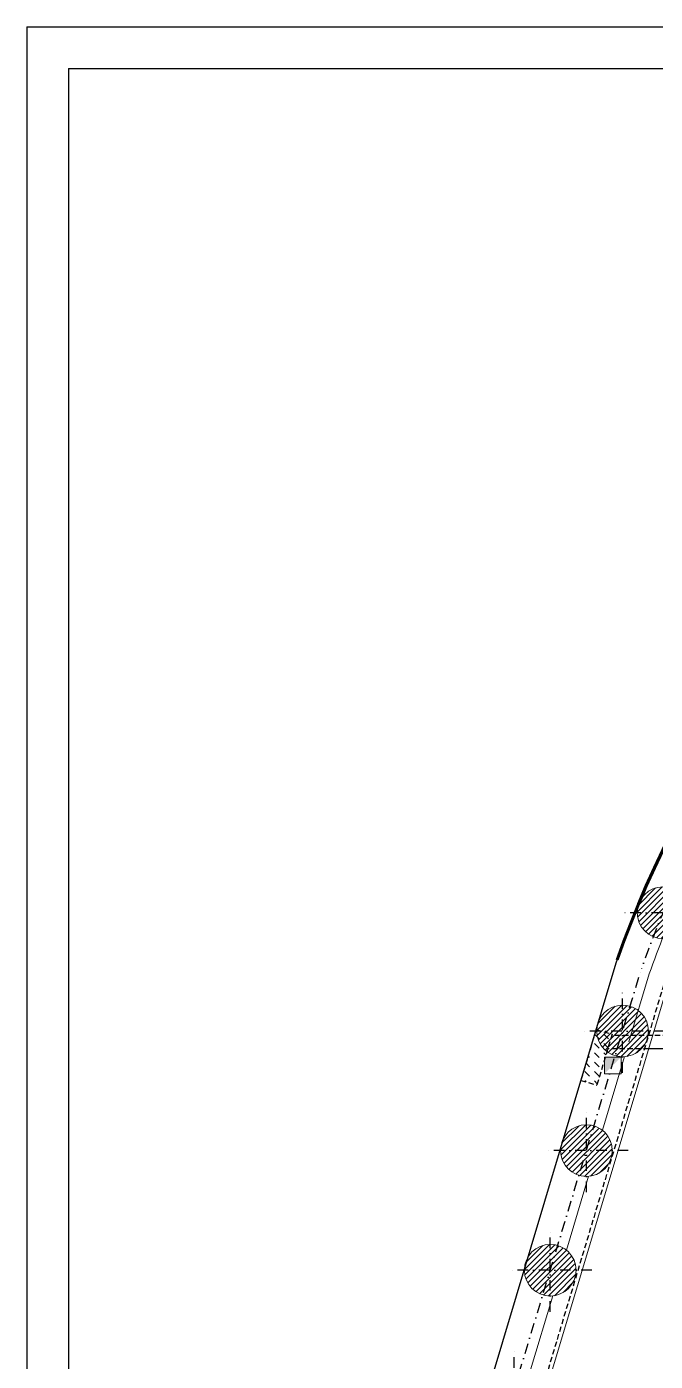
# Model space of a CAD drawing. Header units: millimetres. Extents: x 18070 to 23320, y -49066 to -44866.
# Drawn here: x 18070 to 18824, y -46468 to -44866 of the extents above; entities that cross this region are included whole.
import ezdxf

# ---------------------------------------------------------------- set-up
doc = ezdxf.new("R2010")
doc.units = ezdxf.units.MM
doc.linetypes.add('CACHEX2', pattern=[19.05, 12.7, -6.35])
doc.linetypes.add('TIRETPTX2', pattern=[50.8, 25.4, -12.7, 0, -12.7])
for name, color, linetype in [('01-Cad  2', 1, 'Continuous'), ('01_linteaux', 2, 'Continuous'), ('01_murs_sup', 2, 'CACHEX2'), ('01_poch_murs', 253, 'Continuous')]:
    doc.layers.add(name, color=color, linetype=linetype)
for name, color, linetype, lineweight in [('01_murs_coup', 5, 'Continuous', 60), ('01_PIEUX', 5, 'Continuous', 60), ('01_résv', 32, 'Continuous', 9)]:
    doc.layers.add(name, color=color, linetype=linetype, lineweight=lineweight)

msp = doc.modelspace()

# ---------------------------------------------------------------- hatches: boundary and pattern name
at = {"layer": '01_murs_sup', "ltscale": 0.5}
h = msp.add_hatch(dxfattribs=at)
h.set_pattern_fill('DASH', color=256, scale=2.5, angle=135)
h.set_pattern_definition([(135, (18924.735, -36482.919), (-11.22532, 9e-16), [7.9375, -7.9375])])
h.paths.add_polyline_path([(18772.05, -46075.28), (18752.9, -46069.53), (18734.58, -46130.56), (18753.73, -46136.31)])
at = {"layer": '01_poch_murs', "ltscale": 0.5}
h = msp.add_hatch(dxfattribs=at)
h.set_pattern_fill('ANSI31', color=256, scale=1.5)
h.set_pattern_definition([(45, (624.427, -37226.1303), (-3.367596, 3.367596), [])])
h.paths.add_polyline_path([(18833.12, -45898.4, 0.4142136), (18802.12, -45929.4), (18833.12, -45929.4)])
h.paths.add_polyline_path([(18833.12, -45929.4), (18802.12, -45929.4, 0.4142136), (18833.12, -45960.4)])
h.paths.add_polyline_path([(18833.12, -45898.4), (18833.12, -45929.4), (18864.12, -45929.4, 0.4142136)])
h.paths.add_polyline_path([(18864.12, -45929.4), (18833.12, -45929.4), (18833.12, -45960.4, 0.4142136)])
h = msp.add_hatch(dxfattribs=at)
h.set_pattern_fill('ANSI31', color=256, scale=1.5)
h.set_pattern_definition([(45, (575.9676, -37368.091), (-3.367596, 3.367596), [])])
h.paths.add_polyline_path([(18784.66, -46040.36, 0.4142136), (18753.66, -46071.36), (18784.66, -46071.36)])
h.paths.add_polyline_path([(18784.66, -46071.36), (18753.66, -46071.36, 0.4142136), (18784.66, -46102.36)])
h.paths.add_polyline_path([(18784.66, -46040.36), (18784.66, -46071.36), (18815.66, -46071.36, 0.4142136)])
h.paths.add_polyline_path([(18815.66, -46071.36), (18784.66, -46071.36), (18784.66, -46102.36, 0.4142136)])
h = msp.add_hatch(dxfattribs=at)
h.set_pattern_fill('ANSI31', color=256, scale=1.5)
h.set_pattern_definition([(45, (532.5604, -37511.553), (-3.367596, 3.367596), [])])
h.paths.add_polyline_path([(18741.25, -46183.82, 0.4142136), (18710.25, -46214.82), (18741.25, -46214.82)])
h.paths.add_polyline_path([(18741.25, -46214.82), (18710.25, -46214.82, 0.4142136), (18741.25, -46245.82)])
h.paths.add_polyline_path([(18741.25, -46183.82), (18741.25, -46214.82), (18772.25, -46214.82, 0.4142136)])
h.paths.add_polyline_path([(18772.25, -46214.82), (18741.25, -46214.82), (18741.25, -46245.82, 0.4142136)])
h = msp.add_hatch(dxfattribs=at)
h.set_pattern_fill('ANSI31', color=256, scale=1.5)
h.set_pattern_definition([(45, (489.12, -37655.125), (-3.367596, 3.367596), [])])
h.paths.add_polyline_path([(18697.81, -46327.39, 0.4142136), (18666.81, -46358.39), (18697.81, -46358.39)])
h.paths.add_polyline_path([(18697.81, -46358.39), (18666.81, -46358.39, 0.4142136), (18697.81, -46389.39)])
h.paths.add_polyline_path([(18697.81, -46327.39), (18697.81, -46358.39), (18728.81, -46358.39, 0.4142136)])
h.paths.add_polyline_path([(18728.81, -46358.39), (18697.81, -46358.39), (18697.81, -46389.39, 0.4142136)])

# ---------------------------------------------------------------- linework, layer by layer
at = {"layer": '01-Cad  2'}
for p, q in [((18069.54, -44866.08, 9.99), (18069.54, -49066.08, -5.46)), ((18069.54, -44866.08, 9.99), (23319.54, -44866.08, 9.99)), ((18119.54, -44916.08, -0.3), (18119.54, -49016.08, -0.3)), ((18119.54, -44916.08, -0.3), (23268.54, -44916.08, -0.3))]:
    msp.add_line(p, q, dxfattribs=at)
at = {"layer": '01_linteaux', "linetype": 'TIRETPTX2', "ltscale": 0.5}
for p, q in [((18883.12, -45929.4), (18783.12, -45929.4)), ((18601.11, -46678), (18807.79, -45994.9)), ((18784.66, -46121.36), (18784.66, -46021.36)), ((18834.66, -46071.36), (18734.66, -46071.36)), ((18741.25, -46264.82), (18741.25, -46164.82)), ((18791.25, -46214.82), (18691.25, -46214.82)), ((18697.81, -46408.39), (18697.81, -46308.39)), ((18747.81, -46358.39), (18647.81, -46358.39)), ((18654.37, -46551.96), (18654.37, -46451.96))]:
    msp.add_line(p, q, dxfattribs=at)
at = {"layer": '01_linteaux', "ltscale": 0.5}
for p, q in [((18776.74, -45989.87), (18493.44, -46934.03)), ((19115.44, -46092.85), (18816.03, -46092.85))]:
    msp.add_line(p, q, dxfattribs=at)
at = {"layer": '01_linteaux', "linetype": 'CACHEX2', "ltscale": 0.5}
msp.add_line((18836.73, -46006.55), (18555.66, -46942.24), dxfattribs=at)
at = {"layer": '01_linteaux', "linetype": 'TIRETPTX2', "ltscale": 0.5}
msp.add_arc((19952.25, -46399.16), 1213.73, 91.99092, 160.61055, dxfattribs=at)
at = {"layer": '01_linteaux', "ltscale": 0.5}
msp.add_arc((19952.25, -46399.16), 1244.73, 132.24354, 160.80281, dxfattribs=at)
at = {"layer": '01_murs_coup', "linetype": 'Continuous', "lineweight": 5, "ltscale": 0.5}
for p, q in [((18842.29, -46005.43), (18560.68, -46942.92)), ((18816.71, -46002.82), (18792.23, -46084.38)), ((18786.89, -46101.97), (18760.41, -46190.45)), ((18743.82, -46245.71), (18717.26, -46334.25)), ((18700.75, -46389.25), (18674.11, -46478.06))]:
    msp.add_line(p, q, dxfattribs=at)
at = {"layer": '01_murs_coup', "ltscale": 0.5}
msp.add_arc((19952.24, -46399.31), 1244.88, 91.99024, 160.6054, dxfattribs=at)
at = {"layer": '01_murs_coup', "linetype": 'Continuous', "lineweight": 5, "ltscale": 0.5}
msp.add_arc((19952.25, -46399.16), 1202.73, 155.85521, 160.75961, dxfattribs=at)
at = {"layer": '01_murs_sup', "ltscale": 0.5}
for p, q in [((18752.9, -46069.53), (18734.58, -46130.56)), ((18752.9, -46069.53), (18772.05, -46075.28)), ((18772.05, -46075.28), (18753.73, -46136.31)), ((19115.44, -46076.85), (18771.58, -46076.85)), ((18816.03, -46092.85), (18766.78, -46092.85)), ((18734.58, -46130.56), (18753.73, -46136.31)), ((18734.58, -46130.56), (18753.73, -46136.31))]:
    msp.add_line(p, q, dxfattribs=at)
at = {"layer": '01_PIEUX', "linetype": 'Continuous', "lineweight": 5, "ltscale": 0.5}
for centre in [(18833.12, -45929.4), (18784.66, -46071.36), (18741.25, -46214.82), (18697.81, -46358.39)]:
    msp.add_circle(centre, 31, dxfattribs=at)
at = {"layer": '01_résv', "ltscale": 0.5}
for p, q in [((18762.94, -46122.56), (18762.94, -46102.56)), ((18762.94, -46102.56), (18782.94, -46102.56)), ((18782.94, -46102.56), (18782.94, -46122.56)), ((18782.94, -46122.56), (18762.94, -46122.56))]:
    msp.add_line(p, q, dxfattribs=at)
msp.add_solid([(18762.94, -46122.56), (18762.94, -46102.56), (18782.94, -46102.56)], dxfattribs=at)

doc.saveas('drawing.dxf')
